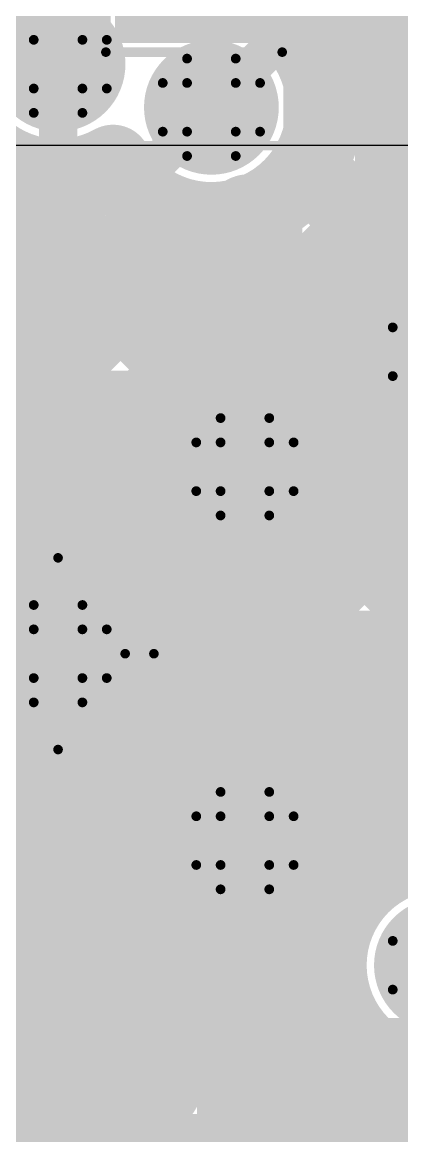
# Model space of a CAD drawing. Header units: millimetres. Extents: x 13 to 259, y -2 to 326.
# Drawn here: x 142.89 to 144.87, y 76.29 to 82.09 of the extents above; entities that cross this region are included whole.
import ezdxf

# ---------------------------------------------------------------- set-up
doc = ezdxf.new("R2010")
doc.units = ezdxf.units.MM
for name, color, linetype in [('BottomLayer', 5, 'Continuous'), ('BottomOverlay', 54, 'Continuous'), ('BottomPaste', 16, 'Continuous'), ('BottomSolder', 6, 'Continuous'), ('ConnectLayer', 7, 'Continuous'), ('DrillDrawing', 1, 'Continuous'), ('Mechanical14', 56, 'Continuous'), ('Mechanical15', 56, 'Continuous'), ('Mechanical16', 56, 'Continuous'), ('Mechanical9', 56, 'Continuous'), ('MidLayer1', 16, 'Continuous'), ('MidLayer2', 76, 'Continuous'), ('MidLayer3', 90, 'Continuous'), ('MidLayer4', 156, 'Continuous'), ('MidLayer5', 130, 'Continuous'), ('MidLayer6', 216, 'Continuous'), ('MultiLayer', 9, 'Continuous'), ('TopLayer', 1, 'Continuous'), ('TopPaste', 8, 'Continuous'), ('TopSolder', 216, 'Continuous')]:
    doc.layers.add(name, color=color, linetype=linetype)

# ---------------------------------------------------------------- blocks, each defined once
blk = doc.blocks.new('QFN50P400X400X80_21N_S275_B_89')
at = {"layer": 'BottomLayer', "const_width": 0.3}
for points in [[(-1, 1.75), (-1, 2.25)], [(-0.5, 1.75), (-0.5, 2.25)], [(0, 1.75), (0, 2.25)], [(-1.75, 1), (-2.25, 1)], [(-1.75, 0.5), (-2.25, 0.5)], [(-1.75, 0), (-2.25, 0)], [(-1.75, -0.5), (-2.25, -0.5)], [(-1.75, -1), (-2.25, -1)], [(-1, -2.25), (-1, -1.75)], [(-0.5, -2.25), (-0.5, -1.75)], [(0, -2.25), (0, -1.75)]]:
    blk.add_lwpolyline(points, dxfattribs=at)
at = {"layer": 'BottomLayer', "const_width": 0.15}
for points in [[(-1.075, 2.25, 1), (-0.925, 2.25, 1)], [(-0.575, 2.25, 1), (-0.425, 2.25, 1)], [(-0.075, 2.25, 1), (0.075, 2.25, 1)], [(-1.075, 1.75, 1), (-0.925, 1.75, 1)], [(-0.575, 1.75, 1), (-0.425, 1.75, 1)], [(-0.075, 1.75, 1), (0.075, 1.75, 1)], [(-1.825, 1, 1), (-1.675, 1, 1)], [(-1.825, 0.5, 1), (-1.675, 0.5, 1)], [(-1.825, 0, 1), (-1.675, 0, 1)], [(-1.825, -0.5, 1), (-1.675, -0.5, 1)], [(-1.825, -1, 1), (-1.675, -1, 1)], [(-1.075, -1.75, 1), (-0.925, -1.75, 1)], [(-0.575, -1.75, 1), (-0.425, -1.75, 1)], [(-0.075, -1.75, 1), (0.075, -1.75, 1)], [(-1.075, -2.25, 1), (-0.925, -2.25, 1)], [(-0.575, -2.25, 1), (-0.425, -2.25, 1)], [(-0.075, -2.25, 1), (0.075, -2.25, 1)]]:
    blk.add_lwpolyline(points, format="xyb", close=True, dxfattribs=at)
at = {"layer": 'BottomLayer'}
blk.add_solid([(-1.375, -1.375), (1.375, -1.375), (-1.375, 1.375), (1.375, 1.375)], dxfattribs=at)
at = {"layer": 'BottomOverlay', "const_width": 0.2}
for points in [[(-1.5, 2), (-2, 2)], [(-1.6, -2), (-2, -1.6)], [(-1.5, -2), (-1.6, -2)]]:
    blk.add_lwpolyline(points, dxfattribs=at)
at = {"layer": 'BottomOverlay', "const_width": 0.1}
for points in [[(-1.55, 2, 1), (-1.45, 2, 1)], [(-1.65, -2, 1), (-1.55, -2, 1)], [(-1.65, -2, 1), (-1.55, -2, 1)], [(-1.55, -2, 1), (-1.45, -2, 1)]]:
    blk.add_lwpolyline(points, format="xyb", close=True, dxfattribs=at)
at = {"layer": 'BottomPaste', "const_width": 0.3}
for points in [[(-1, 1.75), (-1, 2.25)], [(-0.5, 1.75), (-0.5, 2.25)], [(0, 1.75), (0, 2.25)], [(-1.75, 1), (-2.25, 1)], [(-1.75, 0.5), (-2.25, 0.5)], [(-1.75, 0), (-2.25, 0)], [(-1.75, -0.5), (-2.25, -0.5)], [(-1.75, -1), (-2.25, -1)], [(-1, -2.25), (-1, -1.75)], [(-0.5, -2.25), (-0.5, -1.75)], [(0, -2.25), (0, -1.75)]]:
    blk.add_lwpolyline(points, dxfattribs=at)
at = {"layer": 'BottomPaste', "const_width": 0.15}
for points in [[(-1.075, 2.25, 1), (-0.925, 2.25, 1)], [(-0.575, 2.25, 1), (-0.425, 2.25, 1)], [(-0.075, 2.25, 1), (0.075, 2.25, 1)], [(-1.075, 1.75, 1), (-0.925, 1.75, 1)], [(-0.575, 1.75, 1), (-0.425, 1.75, 1)], [(-0.075, 1.75, 1), (0.075, 1.75, 1)], [(-1.825, 1, 1), (-1.675, 1, 1)], [(-1.825, 0.5, 1), (-1.675, 0.5, 1)], [(-1.825, 0, 1), (-1.675, 0, 1)], [(-1.825, -0.5, 1), (-1.675, -0.5, 1)], [(-1.825, -1, 1), (-1.675, -1, 1)], [(-1.075, -1.75, 1), (-0.925, -1.75, 1)], [(-0.575, -1.75, 1), (-0.425, -1.75, 1)], [(-0.075, -1.75, 1), (0.075, -1.75, 1)], [(-1.075, -2.25, 1), (-0.925, -2.25, 1)], [(-0.575, -2.25, 1), (-0.425, -2.25, 1)], [(-0.075, -2.25, 1), (0.075, -2.25, 1)]]:
    blk.add_lwpolyline(points, format="xyb", close=True, dxfattribs=at)
at = {"layer": 'BottomPaste'}
blk.add_solid([(-1.375, -1.375), (1.375, -1.375), (-1.375, 1.375), (1.375, 1.375)], dxfattribs=at)
at = {"layer": 'BottomSolder', "const_width": 0.5032}
for points in [[(-1, 1.75), (-1, 2.25)], [(-0.5, 1.75), (-0.5, 2.25)], [(0, 1.75), (0, 2.25)], [(-1.75, 1), (-2.25, 1)], [(-1.75, 0.5), (-2.25, 0.5)], [(-1.75, 0), (-2.25, 0)], [(-1.75, -0.5), (-2.25, -0.5)], [(-1.75, -1), (-2.25, -1)], [(-1, -2.25), (-1, -1.75)], [(-0.5, -2.25), (-0.5, -1.75)], [(0, -2.25), (0, -1.75)]]:
    blk.add_lwpolyline(points, dxfattribs=at)
at = {"layer": 'BottomSolder', "const_width": 0.2516}
for points in [[(-1.1258, 2.25, 1), (-0.8742, 2.25, 1)], [(-0.6258, 2.25, 1), (-0.3742, 2.25, 1)], [(-0.1258, 2.25, 1), (0.1258, 2.25, 1)], [(-1.1258, 1.75, 1), (-0.8742, 1.75, 1)], [(-0.6258, 1.75, 1), (-0.3742, 1.75, 1)], [(-0.1258, 1.75, 1), (0.1258, 1.75, 1)], [(-1.8758, 1, 1), (-1.6242, 1, 1)], [(-1.8758, 0.5, 1), (-1.6242, 0.5, 1)], [(-1.8758, 0, 1), (-1.6242, 0, 1)], [(-1.8758, -0.5, 1), (-1.6242, -0.5, 1)], [(-1.8758, -1, 1), (-1.6242, -1, 1)], [(-1.1258, -1.75, 1), (-0.8742, -1.75, 1)], [(-0.6258, -1.75, 1), (-0.3742, -1.75, 1)], [(-0.1258, -1.75, 1), (0.1258, -1.75, 1)], [(-1.1258, -2.25, 1), (-0.8742, -2.25, 1)], [(-0.6258, -2.25, 1), (-0.3742, -2.25, 1)], [(-0.1258, -2.25, 1), (0.1258, -2.25, 1)]]:
    blk.add_lwpolyline(points, format="xyb", close=True, dxfattribs=at)
at = {"layer": 'BottomSolder'}
blk.add_solid([(-1.4766, -1.4766), (1.4766, -1.4766), (-1.4766, 1.4766), (1.4766, 1.4766)], dxfattribs=at)
at = {"layer": 'Mechanical14', "const_width": 0.1}
for points in [[(2, 2), (-2, 2)], [(-1, -2), (-2, -1)], [(-1.1, -2), (-2, -1.1)], [(-1.2, -2), (-2, -1.2)], [(-1.3, -2), (-2, -1.3)], [(-1.4, -2), (-2, -1.4)], [(-1.5, -2), (-2, -1.5)], [(-1.6, -2), (-2, -1.6)], [(-1.7, -2), (-2, -1.7)], [(-1.8, -2), (-2, -1.8)], [(2, -2), (-2, -2)]]:
    blk.add_lwpolyline(points, dxfattribs=at)
at = {"layer": 'Mechanical14', "const_width": 0.05}
for points in [[(-1.825, -2, 1), (-1.775, -2, 1)], [(-1.725, -2, 1), (-1.675, -2, 1)], [(-1.625, -2, 1), (-1.575, -2, 1)], [(-1.525, -2, 1), (-1.475, -2, 1)], [(-1.425, -2, 1), (-1.375, -2, 1)], [(-1.325, -2, 1), (-1.275, -2, 1)], [(-1.225, -2, 1), (-1.175, -2, 1)], [(-1.125, -2, 1), (-1.075, -2, 1)], [(-1.025, -2, 1), (-0.975, -2, 1)]]:
    blk.add_lwpolyline(points, format="xyb", close=True, dxfattribs=at)
at = {"layer": 'Mechanical16', "const_width": 0.05}
for points in [[(0, 0.5), (0, -0.5)], [(0.5, 0), (-0.5, 0)], [(2.65, -2.65), (-2.65, -2.65)]]:
    blk.add_lwpolyline(points, dxfattribs=at)
at = {"layer": 'Mechanical16'}
for points, const_width in [([(-0.0125, 0.5, 1), (0.0125, 0.5, 1)], 0.025), ([(0.35, 0, 1), (-0.35, 0, 1)], 0.05), ([(-0.5125, 0, 1), (-0.4875, 0, 1)], 0.025), ([(-0.3625, 0, 1), (-0.3375, 0, 1)], 0.025), ([(-0.0125, -0.5, 1), (0.0125, -0.5, 1)], 0.025)]:
    blk.add_lwpolyline(points, format="xyb", close=True, dxfattribs=dict(at, const_width=const_width))
blk = doc.blocks.new('CAPC1005X55N_138')
at = {"layer": 'Mechanical14', "const_width": 0.1}
for points in [[(-0.5249, -0.2749), (-0.5249, 0.2751)], [(0.5251, 0.2751), (-0.5249, 0.2751)], [(0.5251, -0.2749), (0.5251, 0.2751)], [(0.5251, -0.2749), (-0.5249, -0.2749)]]:
    blk.add_lwpolyline(points, dxfattribs=at)
at = {"layer": 'Mechanical14', "const_width": 0.05}
for points in [[(-0.5499, 0.2751, 1), (-0.5, 0.2751, 1)], [(-0.5499, 0.2751, 1), (-0.5, 0.2751, 1)], [(0.5001, 0.2751, 1), (0.55, 0.2751, 1)], [(0.5001, 0.2751, 1), (0.55, 0.2751, 1)], [(-0.5499, -0.2749, 1), (-0.5, -0.2749, 1)], [(-0.5499, -0.2749, 1), (-0.5, -0.2749, 1)], [(0.5001, -0.2749, 1), (0.55, -0.2749, 1)], [(0.5001, -0.2749, 1), (0.55, -0.2749, 1)]]:
    blk.add_lwpolyline(points, format="xyb", close=True, dxfattribs=at)
at = {"layer": 'Mechanical15', "const_width": 0.05}
for points in [[(0, -0.5), (0, 0.5)], [(-0.91, -0.46), (-0.91, 0.46)], [(0.91, 0.46), (-0.91, 0.46)], [(0.91, -0.46), (0.91, 0.46)], [(0.5, 0), (-0.5, 0)], [(0.91, -0.46), (-0.91, -0.46)]]:
    blk.add_lwpolyline(points, dxfattribs=at)
at = {"layer": 'Mechanical15', "const_width": 0.025}
for points in [[(-0.0125, 0.5, 1), (0.0125, 0.5, 1)], [(-0.9225, 0.46, 1), (-0.8975, 0.46, 1)], [(-0.9225, 0.46, 1), (-0.8975, 0.46, 1)], [(0.8975, 0.46, 1), (0.9225, 0.46, 1)], [(0.8975, 0.46, 1), (0.9225, 0.46, 1)], [(-0.5125, 0, 1), (-0.4875, 0, 1)], [(0.4875, 0, 1), (0.5125, 0, 1)], [(-0.9225, -0.46, 1), (-0.8975, -0.46, 1)], [(-0.9225, -0.46, 1), (-0.8975, -0.46, 1)], [(0.8975, -0.46, 1), (0.9225, -0.46, 1)], [(0.8975, -0.46, 1), (0.9225, -0.46, 1)], [(-0.0125, -0.5, 1), (0.0125, -0.5, 1)]]:
    blk.add_lwpolyline(points, format="xyb", close=True, dxfattribs=at)
at = {"layer": 'TopLayer'}
for points in [[(-0.76, -0.31), (-0.14, -0.31), (-0.76, 0.31), (-0.14, 0.31)], [(0.14, -0.31), (0.76, -0.31), (0.14, 0.31), (0.76, 0.31)]]:
    blk.add_solid(points, dxfattribs=at)
at = {"layer": 'TopPaste'}
for points in [[(-0.76, -0.31), (-0.14, -0.31), (-0.76, 0.31), (-0.14, 0.31)], [(0.14, -0.31), (0.76, -0.31), (0.14, 0.31), (0.76, 0.31)]]:
    blk.add_solid(points, dxfattribs=at)
at = {"layer": 'TopSolder'}
for points in [[(-0.8616, -0.4116), (-0.0384, -0.4116), (-0.8616, 0.4116), (-0.0384, 0.4116)], [(0.0384, -0.4116), (0.8616, -0.4116), (0.0384, 0.4116), (0.8616, 0.4116)]]:
    blk.add_solid(points, dxfattribs=at)

msp = doc.modelspace()

# ---------------------------------------------------------------- linework, layer by layer
at = {"layer": 'BottomLayer', "const_width": 0.2}
for points in [[(143.8202, 82.3978), (144.725, 81.493)], [(143.075, 80.8), (143.075, 81.875)], [(143.5782, 81.3474), (143.875, 81.6443)], [(143.875, 81.6443), (143.875, 81.65)], [(144.725, 81), (144.725, 81.493)], [(143.5782, 80.8032), (143.5782, 81.3474)], [(144.525, 80.8), (144.725, 81)], [(143.575, 80.8), (143.5782, 80.8032)], [(144.075, 80.8), (144.525, 80.8)], [(142.575, 78.3), (143.075, 78.8)], [(144.05, 77.825), (144.075, 77.8)], [(144.075, 76.8), (144.075, 77.8)], [(143.075, 75.7), (143.075, 76.8)], [(143.575, 76.8), (143.5775, 76.7975)], [(143.5775, 76.3069), (143.5775, 76.7975)], [(143.5775, 76.3069), (143.8344, 76.05)]]:
    msp.add_lwpolyline(points, dxfattribs=at)
at = {"layer": 'BottomLayer'}
for points, const_width in [([(142.95, 81.875, 1), (143.2, 81.875, 1)], 0.25), ([(143.025, 81.875, 1), (143.125, 81.875, 1)], 0.1), ([(143.75, 81.65, 1), (144, 81.65, 1)], 0.25), ([(143.825, 81.65, 1), (143.925, 81.65, 1)], 0.1), ([(143.825, 81.6443, 1), (143.925, 81.6443, 1)], 0.1), ([(143.825, 81.6443, 1), (143.925, 81.6443, 1)], 0.1), ([(144.675, 81.493, 1), (144.775, 81.493, 1)], 0.1), ([(144.675, 81.493, 1), (144.775, 81.493, 1)], 0.1), ([(143.5282, 81.3474, 1), (143.6282, 81.3474, 1)], 0.1), ([(143.5282, 81.3474, 1), (143.6282, 81.3474, 1)], 0.1), ([(144.675, 81, 1), (144.775, 81, 1)], 0.1), ([(144.675, 81, 1), (144.775, 81, 1)], 0.1), ([(143.025, 80.8, 1), (143.125, 80.8, 1)], 0.1), ([(143.525, 80.8, 1), (143.625, 80.8, 1)], 0.1), ([(143.5282, 80.8032, 1), (143.6282, 80.8032, 1)], 0.1), ([(143.5282, 80.8032, 1), (143.6282, 80.8032, 1)], 0.1), ([(144.025, 80.8, 1), (144.125, 80.8, 1)], 0.1), ([(144.475, 80.8, 1), (144.575, 80.8, 1)], 0.1), ([(144.475, 80.8, 1), (144.575, 80.8, 1)], 0.1), ([(144.95, 80.375, 1), (145.2, 80.375, 1)], 0.25), ([(143.925, 79.775, 1), (144.175, 79.775, 1)], 0.25), ([(142.95, 78.8, 1), (143.2, 78.8, 1)], 0.25), ([(143.025, 78.8, 1), (143.125, 78.8, 1)], 0.1), ([(143.925, 77.825, 1), (144.175, 77.825, 1)], 0.25), ([(144, 77.825, 1), (144.1, 77.825, 1)], 0.1), ([(144.025, 77.8, 1), (144.125, 77.8, 1)], 0.1), ([(144.025, 77.8, 1), (144.125, 77.8, 1)], 0.1), ([(144.95, 77.175, 1), (145.2, 77.175, 1)], 0.25), ([(143.025, 76.8, 1), (143.125, 76.8, 1)], 0.1), ([(143.525, 76.8, 1), (143.625, 76.8, 1)], 0.1), ([(143.5275, 76.7975, 1), (143.6275, 76.7975, 1)], 0.1), ([(143.5275, 76.7975, 1), (143.6275, 76.7975, 1)], 0.1), ([(144.025, 76.8, 1), (144.125, 76.8, 1)], 0.1), ([(143.5275, 76.3069, 1), (143.6275, 76.3069, 1)], 0.1), ([(143.5275, 76.3069, 1), (143.6275, 76.3069, 1)], 0.1)]:
    msp.add_lwpolyline(points, format="xyb", close=True, dxfattribs=dict(at, const_width=const_width))
at = {"layer": 'BottomSolder'}
msp.add_line((146.55, 81.45), (140.3, 81.45), dxfattribs=at)
at = {"layer": 'BottomSolder', "const_width": 0.3516}
for points in [[(142.8992, 81.875, 1), (143.2508, 81.875, 1)], [(143.6992, 81.65, 1), (144.0508, 81.65, 1)], [(143.8742, 79.775, 1), (144.2258, 79.775, 1)], [(142.8992, 78.8, 1), (143.2508, 78.8, 1)], [(143.8742, 77.825, 1), (144.2258, 77.825, 1)], [(144.8992, 77.175, 1), (145.2508, 77.175, 1)]]:
    msp.add_lwpolyline(points, format="xyb", close=True, dxfattribs=at)
at = {"layer": 'ConnectLayer'}
msp.add_line((146.55, 81.45), (140.3, 81.45), dxfattribs=at)
at = {"layer": 'ConnectLayer', "const_width": 0.4}
for points in [[(133.5206, 87.0963), (144.7916, 75.8253)], [(133.5206, 87.0963), (144.7916, 75.8253)], [(137.3359, 85.8265), (145.499, 77.6634)], [(137.3359, 85.8265), (145.499, 77.6634)], [(139.6968, 83.4657), (143.7975, 79.365)], [(141.525, 82.4859), (143.7363, 80.2747)], [(144.4646, 81.6736), (145.2277, 82.4368)], [(144.4646, 81.6735), (145.2277, 82.4367)], [(144.4646, 81.6735), (145.2277, 82.4367)], [(144.4646, 81.6735), (145.2277, 82.4367)], [(144.3445, 82.2121), (147.6002, 78.9564)], [(144.3445, 82.2121), (147.6002, 78.9564)], [(144.3445, 82.2121), (146.51, 80.0465)], [(144.3445, 82.2121), (146.05, 80.5065)], [(141.3412, 77.7016), (145.5246, 81.885)], [(141.3412, 77.7016), (145.5246, 81.885)], [(142.8568, 79.2172), (145.5246, 81.885)], [(144.0026, 80.3631), (145.5246, 81.8851)], [(141.525, 81.6374), (143.4652, 79.6973)], [(142.5184, 81.4926), (145.5265, 78.4845)], [(142.5184, 81.4926), (145.5265, 78.4845)], [(142.5184, 81.4926), (144.646, 79.365)], [(135.0975, 73.155), (143.2559, 81.3134)], [(135.0975, 73.155), (143.2559, 81.3134)], [(141.3075, 79.365), (143.2559, 81.3134)], [(142.2732, 80.3307), (143.2558, 81.3134)], [(144.3736, 81.3345), (144.8073, 80.9008)], [(144.3736, 81.3345), (144.8073, 80.9008)], [(144.3736, 81.3345), (144.8073, 80.9008)], [(144.3736, 81.3345), (144.8073, 80.9008)], [(135.5461, 72.755), (143.8515, 81.0605)], [(135.5461, 72.755), (143.8515, 81.0605)], [(142.1561, 79.365), (143.8515, 81.0605)], [(142.6578, 79.8669), (143.8514, 81.0605)], [(143.7939, 81.0656), (144.485, 80.3745)], [(143.7939, 81.0656), (144.485, 80.3745)], [(143.7939, 81.0656), (144.485, 80.3745)], [(143.7939, 81.0656), (144.485, 80.3745)], [(141.6054, 80.7086), (144.691, 77.6229)], [(141.6054, 80.7086), (144.691, 77.6229)], [(141.6054, 80.7086), (143.2051, 79.1088)], [(141.665, 77.1769), (144.5656, 80.0775)], [(141.665, 77.1769), (144.5656, 80.0775)], [(143.8531, 79.365), (144.5656, 80.0775)], [(141.4613, 80.0041), (144.5408, 76.9246)], [(141.4613, 80.0041), (144.5408, 76.9246)], [(136.2985, 70.9619), (145.1236, 79.787)], [(136.2985, 70.9619), (145.1236, 79.787)], [(141.525, 76.1885), (145.1235, 79.787)], [(143.0276, 79.3881), (143.462, 79.8225)], [(144.7016, 79.365), (145.1236, 79.787)], [(142.6538, 79.6602), (142.9397, 79.3743)], [(144.5497, 79.4613), (145.5265, 78.4845)], [(142.4016, 76.2164), (145.5239, 79.3387)], [(142.4016, 76.2164), (145.5239, 79.3387)], [(143.6645, 79.365), (145.4356, 79.365)], [(144.4468, 78.2617), (145.5238, 79.3388)], [(144.4468, 78.2617), (145.5238, 79.3388)], [(143.5849, 79.0969), (143.7532, 79.2652)], [(143.9723, 79.1902), (145.499, 77.6634)], [(140.8077, 78.9607), (143.7639, 76.0044)], [(140.8077, 78.9607), (143.7639, 76.0044)], [(143.6645, 78.825), (145.4356, 78.825)], [(143.9997, 78.4129), (143.9997, 78.825)], [(144.5997, 78.0394), (144.5997, 78.825)], [(143.6493, 78.6646), (143.9147, 78.3993)], [(143.6301, 78.5998), (145.47, 78.5998)], [(142.656, 75.6224), (145.5233, 78.4896)], [(142.656, 75.6224), (145.5233, 78.4896)], [(144.5573, 77.5237), (145.5233, 78.4897)], [(142.5939, 78.1059), (142.7782, 78.2902)], [(142.7997, 68.24), (142.7997, 78.2782)], [(143.3997, 75.7745), (143.3997, 78.3074)], [(143.2337, 78.2317), (143.4818, 77.9836)], [(142.6385, 77.9998), (143.4865, 77.9998)], [(144.6135, 77.9998), (145.4106, 77.9998)], [(142.647, 77.9699), (144.7916, 75.8253)], [(144.0009, 77.8158), (144.0593, 77.8741)], [(144.0009, 77.8158), (144.0593, 77.8741)], [(144.6243, 77.6896), (144.691, 77.6229)], [(144.5997, 77.5245), (144.5997, 77.6106)], [(141.7375, 75.5525), (143.6133, 77.4283)], [(141.7375, 75.5525), (143.6133, 77.4283)], [(142.4841, 77.3998), (143.641, 77.3998)], [(142.4212, 77.3472), (143.7639, 76.0044)], [(142.6194, 75.5858), (144.3513, 77.3177)], [(141.6587, 77.2611), (143.3136, 75.6062)], [(141.6587, 77.2611), (143.3136, 75.6062)], [(141.6587, 77.2611), (143.3136, 75.6063)], [(143.9997, 76.0017), (143.9997, 77.2372)], [(144.2087, 77.2567), (144.5408, 76.9246)], [(144.5997, 68.24), (144.5997, 76.8255)], [(141.5304, 76.7998), (144.6197, 76.7998)], [(143.8967, 76.0146), (144.649, 76.7669)], [(143.8968, 76.0146), (144.649, 76.7668)], [(143.8968, 76.0146), (144.649, 76.7668)], [(144.4082, 75.6776), (145.4507, 76.7201)], [(144.4083, 75.6775), (145.4512, 76.7205)], [(144.4083, 75.6775), (145.4512, 76.7205)], [(144.8246, 76.6408), (145.5441, 75.9213)], [(144.8246, 76.6408), (145.5441, 75.9213)], [(144.8246, 76.6408), (145.3817, 76.0837)], [(142.4252, 76.1998), (151.36, 76.1998)]]:
    msp.add_lwpolyline(points, dxfattribs=at)
for points in [[(142.5985, 81.5272, -2.181322), (142.8016, 82.3978)], [(142.5985, 81.5272, -2.181322), (142.8016, 82.3978)], [(142.5985, 81.5272, -2.181322), (142.8016, 82.3978)], [(143.3616, 81.3593, -1.441325), (143.197, 82.4523)], [(144.3744, 82.3978, -0.143933), (144.2806, 82.0785)], [(144.3744, 82.3978, -0.143933), (144.2806, 82.0785)], [(144.3744, 82.3978, -0.143933), (144.2806, 82.0785)], [(144.3744, 82.3978, -0.143933), (144.2806, 82.0785)], [(144.2806, 82.0785, -0.206079), (144.465, 81.65)], [(144.2806, 82.0785, -0.206079), (144.465, 81.65)], [(144.2806, 82.0785, -0.206079), (144.465, 81.65)], [(144.2806, 82.0785, -0.206079), (144.465, 81.65)], [(144.465, 81.65, -0.770654), (143.3616, 81.3593)], [(144.465, 81.65, -0.770654), (143.3616, 81.3593)], [(144.465, 81.65, -0.770654), (143.3616, 81.3593)], [(144.465, 81.65, -0.770654), (143.3616, 81.3593)], [(143.3616, 81.3593, -0.378561), (142.5985, 81.5272)], [(143.3616, 81.3593, -0.378561), (142.5985, 81.5272)], [(143.3616, 81.3593, -0.378561), (142.5985, 81.5272)], [(142.4856, 79.365, -0.414214), (143.0256, 78.825)], [(142.4856, 79.365, -0.414214), (143.0256, 78.825)], [(143.125, 78.8011, -0.427275), (143.6645, 79.365)], [(143.665, 78.8, -1.021422), (142.4856, 78.825)], [(143.125, 78.8, -1.016508), (143.0251, 78.8016)]]:
    msp.add_lwpolyline(points, format="xyb", dxfattribs=at)
at = {"layer": 'ConnectLayer'}
for points, const_width in [([(144.2445, 82.2121, 1), (144.4445, 82.2121, 1)], 0.2), ([(144.2445, 82.2121, 1), (144.4445, 82.2121, 1)], 0.2), ([(144.2445, 82.2121, 1), (144.4445, 82.2121, 1)], 0.2), ([(144.2445, 82.2121, 1), (144.4445, 82.2121, 1)], 0.2), ([(144.1806, 82.0785, 1), (144.3806, 82.0785, 1)], 0.2), ([(144.1806, 82.0785, 1), (144.3806, 82.0785, 1)], 0.2), ([(144.1806, 82.0785, 1), (144.3806, 82.0785, 1)], 0.2), ([(144.1806, 82.0785, 1), (144.3806, 82.0785, 1)], 0.2), ([(144.1806, 82.0785, 1), (144.3806, 82.0785, 1)], 0.2), ([(144.1806, 82.0785, 1), (144.3806, 82.0785, 1)], 0.2), ([(144.1806, 82.0785, 1), (144.3806, 82.0785, 1)], 0.2), ([(144.1806, 82.0785, 1), (144.3806, 82.0785, 1)], 0.2), ([(144.3646, 81.6736, 1), (144.5646, 81.6736, 1)], 0.2), ([(144.3646, 81.6735, 1), (144.5646, 81.6735, 1)], 0.2), ([(144.3646, 81.6735, 1), (144.5646, 81.6735, 1)], 0.2), ([(144.3646, 81.6735, 1), (144.5646, 81.6735, 1)], 0.2), ([(144.365, 81.65, 1), (144.565, 81.65, 1)], 0.2), ([(144.365, 81.65, 1), (144.565, 81.65, 1)], 0.2), ([(144.365, 81.65, 1), (144.565, 81.65, 1)], 0.2), ([(144.365, 81.65, 1), (144.565, 81.65, 1)], 0.2), ([(144.365, 81.65, 1), (144.565, 81.65, 1)], 0.2), ([(144.365, 81.65, 1), (144.565, 81.65, 1)], 0.2), ([(144.365, 81.65, 1), (144.565, 81.65, 1)], 0.2), ([(144.365, 81.65, 1), (144.565, 81.65, 1)], 0.2), ([(143.2616, 81.3593, 1), (143.4616, 81.3593, 1)], 0.2), ([(143.2616, 81.3593, 1), (143.4616, 81.3593, 1)], 0.2), ([(143.2616, 81.3593, 1), (143.4616, 81.3593, 1)], 0.2), ([(143.2616, 81.3593, 1), (143.4616, 81.3593, 1)], 0.2), ([(143.2616, 81.3593, 1), (143.4616, 81.3593, 1)], 0.2), ([(143.2616, 81.3593, 1), (143.4616, 81.3593, 1)], 0.2), ([(143.2616, 81.3593, 1), (143.4616, 81.3593, 1)], 0.2), ([(143.2616, 81.3593, 1), (143.4616, 81.3593, 1)], 0.2), ([(143.1558, 81.3134, 1), (143.3558, 81.3134, 1)], 0.2), ([(143.1559, 81.3134, 1), (143.3559, 81.3134, 1)], 0.2), ([(143.1559, 81.3134, 1), (143.3559, 81.3134, 1)], 0.2), ([(143.1559, 81.3134, 1), (143.3559, 81.3134, 1)], 0.2), ([(144.2736, 81.3345, 1), (144.4736, 81.3345, 1)], 0.2), ([(144.2736, 81.3345, 1), (144.4736, 81.3345, 1)], 0.2), ([(144.2736, 81.3345, 1), (144.4736, 81.3345, 1)], 0.2), ([(144.2736, 81.3345, 1), (144.4736, 81.3345, 1)], 0.2), ([(143.6939, 81.0656, 1), (143.8939, 81.0656, 1)], 0.2), ([(143.6939, 81.0656, 1), (143.8939, 81.0656, 1)], 0.2), ([(143.6939, 81.0656, 1), (143.8939, 81.0656, 1)], 0.2), ([(143.6939, 81.0656, 1), (143.8939, 81.0656, 1)], 0.2), ([(143.7514, 81.0605, 1), (143.9514, 81.0605, 1)], 0.2), ([(143.7515, 81.0605, 1), (143.9515, 81.0605, 1)], 0.2), ([(143.7515, 81.0605, 1), (143.9515, 81.0605, 1)], 0.2), ([(143.7515, 81.0605, 1), (143.9515, 81.0605, 1)], 0.2), ([(145.665, 80.375, 1), (144.485, 80.375, 1)], 0.4), ([(145.665, 80.375, 1), (144.485, 80.375, 1)], 0.4), ([(145.665, 80.375, 1), (144.485, 80.375, 1)], 0.4), ([(145.665, 80.375, 1), (144.485, 80.375, 1)], 0.4), ([(144.7073, 80.9008, 1), (144.9073, 80.9008, 1)], 0.2), ([(144.7073, 80.9008, 1), (144.9073, 80.9008, 1)], 0.2), ([(144.7073, 80.9008, 1), (144.9073, 80.9008, 1)], 0.2), ([(144.7073, 80.9008, 1), (144.9073, 80.9008, 1)], 0.2), ([(144.64, 79.775, 1), (143.46, 79.775, 1)], 0.4), ([(143.9026, 80.3631, 1), (144.1026, 80.3631, 1)], 0.2), ([(144.385, 80.375, 1), (144.585, 80.375, 1)], 0.2), ([(144.385, 80.375, 1), (144.585, 80.375, 1)], 0.2), ([(144.385, 80.375, 1), (144.585, 80.375, 1)], 0.2), ([(144.385, 80.375, 1), (144.585, 80.375, 1)], 0.2), ([(144.385, 80.3745, 1), (144.585, 80.3745, 1)], 0.2), ([(144.385, 80.3745, 1), (144.585, 80.3745, 1)], 0.2), ([(144.385, 80.3745, 1), (144.585, 80.3745, 1)], 0.2), ([(144.385, 80.3745, 1), (144.585, 80.3745, 1)], 0.2), ([(143.6363, 80.2747, 1), (143.8363, 80.2747, 1)], 0.2), ([(144.4656, 80.0775, 1), (144.6656, 80.0775, 1)], 0.2), ([(144.4656, 80.0775, 1), (144.6656, 80.0775, 1)], 0.2), ([(144.4656, 80.0775, 1), (144.6656, 80.0775, 1)], 0.2), ([(143.36, 79.775, 1), (143.56, 79.775, 1)], 0.2), ([(143.362, 79.8225, 1), (143.562, 79.8225, 1)], 0.2), ([(144.1, 79.775, 1), (144, 79.775, 1)], 0.4), ([(143.9, 79.775, 1), (144.1, 79.775, 1)], 0.2), ([(144, 79.775, 1), (144.2, 79.775, 1)], 0.2), ([(144.54, 79.775, 1), (144.74, 79.775, 1)], 0.2), ([(143.3652, 79.6973, 1), (143.5652, 79.6973, 1)], 0.2), ([(144.4497, 79.4613, 1), (144.6497, 79.4613, 1)], 0.2), ([(143.665, 78.8, 1), (142.485, 78.8, 1)], 0.4), ([(142.8397, 79.3743, 1), (143.0397, 79.3743, 1)], 0.2), ([(142.9276, 79.3881, 1), (143.1276, 79.3881, 1)], 0.2), ([(143.5645, 79.365, 1), (143.7645, 79.365, 1)], 0.2), ([(143.5645, 79.365, 1), (143.7645, 79.365, 1)], 0.2), ([(143.6975, 79.365, 1), (143.8975, 79.365, 1)], 0.2), ([(143.7531, 79.365, 1), (143.9531, 79.365, 1)], 0.2), ([(144.546, 79.365, 1), (144.746, 79.365, 1)], 0.2), ([(144.6016, 79.365, 1), (144.8016, 79.365, 1)], 0.2), ([(143.6532, 79.2652, 1), (143.8532, 79.2652, 1)], 0.2), ([(142.7568, 79.2172, 1), (142.9568, 79.2172, 1)], 0.2), ([(143.8723, 79.1902, 1), (144.0723, 79.1902, 1)], 0.2), ([(143.1051, 79.1088, 1), (143.3051, 79.1088, 1)], 0.2), ([(143.4849, 79.0969, 1), (143.6849, 79.0969, 1)], 0.2), ([(143.125, 78.8, 1), (143.025, 78.8, 1)], 0.4), ([(142.925, 78.8, 1), (143.125, 78.8, 1)], 0.2), ([(142.9251, 78.8016, 1), (143.1251, 78.8016, 1)], 0.2), ([(142.9256, 78.825, 1), (143.1256, 78.825, 1)], 0.2), ([(142.9256, 78.825, 1), (143.1256, 78.825, 1)], 0.2), ([(143.025, 78.8011, 1), (143.225, 78.8011, 1)], 0.2), ([(143.025, 78.8, 1), (143.225, 78.8, 1)], 0.2), ([(143.025, 78.8, 1), (143.225, 78.8, 1)], 0.2), ([(143.5645, 78.825, 1), (143.7645, 78.825, 1)], 0.2), ([(143.565, 78.8, 1), (143.765, 78.8, 1)], 0.2), ([(143.565, 78.8, 1), (143.765, 78.8, 1)], 0.2), ([(143.8997, 78.825, 1), (144.0997, 78.825, 1)], 0.2), ([(144.4997, 78.825, 1), (144.6997, 78.825, 1)], 0.2), ([(143.5493, 78.6646, 1), (143.7493, 78.6646, 1)], 0.2), ([(143.5301, 78.5998, 1), (143.7301, 78.5998, 1)], 0.2), ([(144.64, 77.825, 1), (143.46, 77.825, 1)], 0.4), ([(144.64, 77.825, 1), (143.46, 77.825, 1)], 0.4), ([(143.8147, 78.3993, 1), (144.0147, 78.3993, 1)], 0.2), ([(143.8997, 78.4129, 1), (144.0997, 78.4129, 1)], 0.2), ([(142.6782, 78.2902, 1), (142.8782, 78.2902, 1)], 0.2), ([(142.6997, 78.2782, 1), (142.8997, 78.2782, 1)], 0.2), ([(143.2997, 78.3074, 1), (143.4997, 78.3074, 1)], 0.2), ([(143.1337, 78.2317, 1), (143.3337, 78.2317, 1)], 0.2), ([(144.3468, 78.2617, 1), (144.5468, 78.2617, 1)], 0.2), ([(144.3468, 78.2617, 1), (144.5468, 78.2617, 1)], 0.2), ([(144.4997, 78.0394, 1), (144.6997, 78.0394, 1)], 0.2), ([(143.3818, 77.9836, 1), (143.5818, 77.9836, 1)], 0.2), ([(143.3865, 77.9998, 1), (143.5865, 77.9998, 1)], 0.2), ([(144.5135, 77.9998, 1), (144.7135, 77.9998, 1)], 0.2), ([(144.1, 77.825, 1), (144, 77.825, 1)], 0.4), ([(144.1, 77.825, 1), (144, 77.825, 1)], 0.4), ([(143.9593, 77.8741, 1), (144.1593, 77.8741, 1)], 0.2), ([(143.9593, 77.8741, 1), (144.1593, 77.8741, 1)], 0.2), ([(143.36, 77.825, 1), (143.56, 77.825, 1)], 0.2), ([(143.36, 77.825, 1), (143.56, 77.825, 1)], 0.2), ([(143.9, 77.825, 1), (144.1, 77.825, 1)], 0.2), ([(143.9, 77.825, 1), (144.1, 77.825, 1)], 0.2), ([(143.9009, 77.8158, 1), (144.1009, 77.8158, 1)], 0.2), ([(143.9009, 77.8158, 1), (144.1009, 77.8158, 1)], 0.2), ([(144, 77.825, 1), (144.2, 77.825, 1)], 0.2), ([(144, 77.825, 1), (144.2, 77.825, 1)], 0.2), ([(144.54, 77.825, 1), (144.74, 77.825, 1)], 0.2), ([(144.54, 77.825, 1), (144.74, 77.825, 1)], 0.2), ([(145.665, 77.175, 1), (144.485, 77.175, 1)], 0.4), ([(145.665, 77.175, 1), (144.485, 77.175, 1)], 0.4), ([(145.665, 77.175, 1), (144.485, 77.175, 1)], 0.4), ([(145.665, 77.175, 1), (144.485, 77.175, 1)], 0.4), ([(144.5243, 77.6896, 1), (144.7243, 77.6896, 1)], 0.2), ([(144.4997, 77.6106, 1), (144.6997, 77.6106, 1)], 0.2), ([(144.591, 77.6229, 1), (144.791, 77.6229, 1)], 0.2), ([(144.591, 77.6229, 1), (144.791, 77.6229, 1)], 0.2), ([(144.591, 77.6229, 1), (144.791, 77.6229, 1)], 0.2), ([(144.4573, 77.5237, 1), (144.6573, 77.5237, 1)], 0.2), ([(144.4997, 77.5245, 1), (144.6997, 77.5245, 1)], 0.2), ([(143.5133, 77.4283, 1), (143.7133, 77.4283, 1)], 0.2), ([(143.5133, 77.4283, 1), (143.7133, 77.4283, 1)], 0.2), ([(143.541, 77.3998, 1), (143.741, 77.3998, 1)], 0.2), ([(144.2513, 77.3177, 1), (144.4513, 77.3177, 1)], 0.2), ([(143.8997, 77.2372, 1), (144.0997, 77.2372, 1)], 0.2), ([(144.1087, 77.2567, 1), (144.3087, 77.2567, 1)], 0.2), ([(144.385, 77.175, 1), (144.585, 77.175, 1)], 0.2), ([(144.385, 77.175, 1), (144.585, 77.175, 1)], 0.2), ([(144.385, 77.175, 1), (144.585, 77.175, 1)], 0.2), ([(144.385, 77.175, 1), (144.585, 77.175, 1)], 0.2), ([(144.4408, 76.9246, 1), (144.6408, 76.9246, 1)], 0.2), ([(144.4408, 76.9246, 1), (144.6408, 76.9246, 1)], 0.2), ([(144.4408, 76.9246, 1), (144.6408, 76.9246, 1)], 0.2), ([(144.4997, 76.8255, 1), (144.6997, 76.8255, 1)], 0.2), ([(144.5197, 76.7998, 1), (144.7197, 76.7998, 1)], 0.2), ([(144.549, 76.7669, 1), (144.749, 76.7669, 1)], 0.2), ([(144.549, 76.7668, 1), (144.749, 76.7668, 1)], 0.2), ([(144.549, 76.7668, 1), (144.749, 76.7668, 1)], 0.2), ([(144.7246, 76.6408, 1), (144.9246, 76.6408, 1)], 0.2), ([(144.7246, 76.6408, 1), (144.9246, 76.6408, 1)], 0.2), ([(144.7246, 76.6408, 1), (144.9246, 76.6408, 1)], 0.2)]:
    msp.add_lwpolyline(points, format="xyb", close=True, dxfattribs=dict(at, const_width=const_width))
at = {"layer": 'DrillDrawing', "const_width": 0.0508}
for points in [[(142.948, 82.002), (142.948, 82.129)], [(143.202, 82.002), (143.202, 82.129)], [(142.821, 82.002), (142.948, 82.002)], [(143.202, 82.002), (143.329, 82.002)], [(143.329, 81.748), (143.329, 82.002)], [(143.748, 81.777), (143.748, 81.904)], [(143.748, 81.904), (144.002, 81.904)], [(144.002, 81.777), (144.002, 81.904)], [(143.621, 81.523), (143.621, 81.777)], [(143.621, 81.777), (143.748, 81.777)], [(144.002, 81.777), (144.129, 81.777)], [(144.129, 81.523), (144.129, 81.777)], [(142.821, 81.748), (142.948, 81.748)], [(142.948, 81.621), (142.948, 81.748)], [(143.202, 81.748), (143.329, 81.748)], [(143.202, 81.621), (143.202, 81.748)], [(142.948, 81.621), (143.202, 81.621)], [(143.621, 81.523), (143.748, 81.523)], [(143.748, 81.396), (143.748, 81.523)], [(144.002, 81.523), (144.129, 81.523)], [(144.002, 81.396), (144.002, 81.523)], [(143.748, 81.396), (144.002, 81.396)], [(144.821, 80.248), (144.821, 80.502)], [(144.821, 80.502), (144.948, 80.502)], [(144.821, 80.248), (144.948, 80.248)], [(143.923, 79.902), (143.923, 80.029)], [(143.923, 80.029), (144.177, 80.029)], [(144.177, 79.902), (144.177, 80.029)], [(143.796, 79.648), (143.796, 79.902)], [(143.796, 79.902), (143.923, 79.902)], [(144.177, 79.902), (144.304, 79.902)], [(144.304, 79.648), (144.304, 79.902)], [(143.796, 79.648), (143.923, 79.648)], [(143.923, 79.521), (143.923, 79.648)], [(144.177, 79.648), (144.304, 79.648)], [(144.177, 79.521), (144.177, 79.648)], [(143.923, 79.521), (144.177, 79.521)], [(142.948, 78.927), (142.948, 79.054)], [(142.948, 79.054), (143.202, 79.054)], [(143.202, 78.927), (143.202, 79.054)], [(142.821, 78.927), (142.948, 78.927)], [(143.202, 78.927), (143.329, 78.927)], [(143.329, 78.673), (143.329, 78.927)], [(142.821, 78.673), (142.948, 78.673)], [(142.948, 78.546), (142.948, 78.673)], [(143.202, 78.673), (143.329, 78.673)], [(143.202, 78.546), (143.202, 78.673)], [(142.948, 78.546), (143.202, 78.546)], [(143.923, 77.952), (143.923, 78.079)], [(143.923, 78.079), (144.177, 78.079)], [(144.177, 77.952), (144.177, 78.079)], [(143.796, 77.698), (143.796, 77.952)], [(143.796, 77.952), (143.923, 77.952)], [(144.177, 77.952), (144.304, 77.952)], [(144.304, 77.698), (144.304, 77.952)], [(143.796, 77.698), (143.923, 77.698)], [(143.923, 77.571), (143.923, 77.698)], [(144.177, 77.698), (144.304, 77.698)], [(144.177, 77.571), (144.177, 77.698)], [(143.923, 77.571), (144.177, 77.571)], [(144.821, 77.048), (144.821, 77.302)], [(144.821, 77.302), (144.948, 77.302)], [(144.821, 77.048), (144.948, 77.048)]]:
    msp.add_lwpolyline(points, dxfattribs=at)
at = {"layer": 'DrillDrawing', "const_width": 0.0254}
for points in [[(142.9353, 82.002, 1), (142.9607, 82.002, 1)], [(142.9353, 82.002, 1), (142.9607, 82.002, 1)], [(143.1893, 82.002, 1), (143.2147, 82.002, 1)], [(143.1893, 82.002, 1), (143.2147, 82.002, 1)], [(143.3163, 82.002, 1), (143.3417, 82.002, 1)], [(143.3163, 82.002, 1), (143.3417, 82.002, 1)], [(143.7353, 81.904, 1), (143.7607, 81.904, 1)], [(143.7353, 81.904, 1), (143.7607, 81.904, 1)], [(143.9893, 81.904, 1), (144.0147, 81.904, 1)], [(143.9893, 81.904, 1), (144.0147, 81.904, 1)], [(143.6083, 81.777, 1), (143.6337, 81.777, 1)], [(143.6083, 81.777, 1), (143.6337, 81.777, 1)], [(143.7353, 81.777, 1), (143.7607, 81.777, 1)], [(143.7353, 81.777, 1), (143.7607, 81.777, 1)], [(143.9893, 81.777, 1), (144.0147, 81.777, 1)], [(143.9893, 81.777, 1), (144.0147, 81.777, 1)], [(144.1163, 81.777, 1), (144.1417, 81.777, 1)], [(144.1163, 81.777, 1), (144.1417, 81.777, 1)], [(142.9353, 81.748, 1), (142.9607, 81.748, 1)], [(142.9353, 81.748, 1), (142.9607, 81.748, 1)], [(143.1893, 81.748, 1), (143.2147, 81.748, 1)], [(143.1893, 81.748, 1), (143.2147, 81.748, 1)], [(143.3163, 81.748, 1), (143.3417, 81.748, 1)], [(143.3163, 81.748, 1), (143.3417, 81.748, 1)], [(142.9353, 81.621, 1), (142.9607, 81.621, 1)], [(142.9353, 81.621, 1), (142.9607, 81.621, 1)], [(143.1893, 81.621, 1), (143.2147, 81.621, 1)], [(143.1893, 81.621, 1), (143.2147, 81.621, 1)], [(143.6083, 81.523, 1), (143.6337, 81.523, 1)], [(143.6083, 81.523, 1), (143.6337, 81.523, 1)], [(143.7353, 81.523, 1), (143.7607, 81.523, 1)], [(143.7353, 81.523, 1), (143.7607, 81.523, 1)], [(143.9893, 81.523, 1), (144.0147, 81.523, 1)], [(143.9893, 81.523, 1), (144.0147, 81.523, 1)], [(144.1163, 81.523, 1), (144.1417, 81.523, 1)], [(144.1163, 81.523, 1), (144.1417, 81.523, 1)], [(143.7353, 81.396, 1), (143.7607, 81.396, 1)], [(143.7353, 81.396, 1), (143.7607, 81.396, 1)], [(143.9893, 81.396, 1), (144.0147, 81.396, 1)], [(143.9893, 81.396, 1), (144.0147, 81.396, 1)], [(144.8083, 80.502, 1), (144.8337, 80.502, 1)], [(144.8083, 80.502, 1), (144.8337, 80.502, 1)], [(144.8083, 80.248, 1), (144.8337, 80.248, 1)], [(144.8083, 80.248, 1), (144.8337, 80.248, 1)], [(143.9103, 80.029, 1), (143.9357, 80.029, 1)], [(143.9103, 80.029, 1), (143.9357, 80.029, 1)], [(144.1643, 80.029, 1), (144.1897, 80.029, 1)], [(144.1643, 80.029, 1), (144.1897, 80.029, 1)], [(143.7833, 79.902, 1), (143.8087, 79.902, 1)], [(143.7833, 79.902, 1), (143.8087, 79.902, 1)], [(143.9103, 79.902, 1), (143.9357, 79.902, 1)], [(143.9103, 79.902, 1), (143.9357, 79.902, 1)], [(144.1643, 79.902, 1), (144.1897, 79.902, 1)], [(144.1643, 79.902, 1), (144.1897, 79.902, 1)], [(144.2913, 79.902, 1), (144.3167, 79.902, 1)], [(144.2913, 79.902, 1), (144.3167, 79.902, 1)], [(143.7833, 79.648, 1), (143.8087, 79.648, 1)], [(143.7833, 79.648, 1), (143.8087, 79.648, 1)], [(143.9103, 79.648, 1), (143.9357, 79.648, 1)], [(143.9103, 79.648, 1), (143.9357, 79.648, 1)], [(144.1643, 79.648, 1), (144.1897, 79.648, 1)], [(144.1643, 79.648, 1), (144.1897, 79.648, 1)], [(144.2913, 79.648, 1), (144.3167, 79.648, 1)], [(144.2913, 79.648, 1), (144.3167, 79.648, 1)], [(143.9103, 79.521, 1), (143.9357, 79.521, 1)], [(143.9103, 79.521, 1), (143.9357, 79.521, 1)], [(144.1643, 79.521, 1), (144.1897, 79.521, 1)], [(144.1643, 79.521, 1), (144.1897, 79.521, 1)], [(142.9353, 79.054, 1), (142.9607, 79.054, 1)], [(142.9353, 79.054, 1), (142.9607, 79.054, 1)], [(143.1893, 79.054, 1), (143.2147, 79.054, 1)], [(143.1893, 79.054, 1), (143.2147, 79.054, 1)], [(142.9353, 78.927, 1), (142.9607, 78.927, 1)], [(142.9353, 78.927, 1), (142.9607, 78.927, 1)], [(143.1893, 78.927, 1), (143.2147, 78.927, 1)], [(143.1893, 78.927, 1), (143.2147, 78.927, 1)], [(143.3163, 78.927, 1), (143.3417, 78.927, 1)], [(143.3163, 78.927, 1), (143.3417, 78.927, 1)], [(142.9353, 78.673, 1), (142.9607, 78.673, 1)], [(142.9353, 78.673, 1), (142.9607, 78.673, 1)], [(143.1893, 78.673, 1), (143.2147, 78.673, 1)], [(143.1893, 78.673, 1), (143.2147, 78.673, 1)], [(143.3163, 78.673, 1), (143.3417, 78.673, 1)], [(143.3163, 78.673, 1), (143.3417, 78.673, 1)], [(142.9353, 78.546, 1), (142.9607, 78.546, 1)], [(142.9353, 78.546, 1), (142.9607, 78.546, 1)], [(143.1893, 78.546, 1), (143.2147, 78.546, 1)], [(143.1893, 78.546, 1), (143.2147, 78.546, 1)], [(143.9103, 78.079, 1), (143.9357, 78.079, 1)], [(143.9103, 78.079, 1), (143.9357, 78.079, 1)], [(144.1643, 78.079, 1), (144.1897, 78.079, 1)], [(144.1643, 78.079, 1), (144.1897, 78.079, 1)], [(143.7833, 77.952, 1), (143.8087, 77.952, 1)], [(143.7833, 77.952, 1), (143.8087, 77.952, 1)], [(143.9103, 77.952, 1), (143.9357, 77.952, 1)], [(143.9103, 77.952, 1), (143.9357, 77.952, 1)], [(144.1643, 77.952, 1), (144.1897, 77.952, 1)], [(144.1643, 77.952, 1), (144.1897, 77.952, 1)], [(144.2913, 77.952, 1), (144.3167, 77.952, 1)], [(144.2913, 77.952, 1), (144.3167, 77.952, 1)], [(143.7833, 77.698, 1), (143.8087, 77.698, 1)], [(143.7833, 77.698, 1), (143.8087, 77.698, 1)], [(143.9103, 77.698, 1), (143.9357, 77.698, 1)], [(143.9103, 77.698, 1), (143.9357, 77.698, 1)], [(144.1643, 77.698, 1), (144.1897, 77.698, 1)], [(144.1643, 77.698, 1), (144.1897, 77.698, 1)], [(144.2913, 77.698, 1), (144.3167, 77.698, 1)], [(144.2913, 77.698, 1), (144.3167, 77.698, 1)], [(143.9103, 77.571, 1), (143.9357, 77.571, 1)], [(143.9103, 77.571, 1), (143.9357, 77.571, 1)], [(144.1643, 77.571, 1), (144.1897, 77.571, 1)], [(144.1643, 77.571, 1), (144.1897, 77.571, 1)], [(144.8083, 77.302, 1), (144.8337, 77.302, 1)], [(144.8083, 77.302, 1), (144.8337, 77.302, 1)], [(144.8083, 77.048, 1), (144.8337, 77.048, 1)], [(144.8083, 77.048, 1), (144.8337, 77.048, 1)]]:
    msp.add_lwpolyline(points, format="xyb", close=True, dxfattribs=at)
at = {"layer": 'Mechanical9', "const_width": 0.1}
msp.add_lwpolyline([(144.3, 67.8), (144.3, 100.7)], dxfattribs=at)
at = {"layer": 'MidLayer1', "const_width": 0.25}
for points in [[(142.95, 81.875, 1), (143.2, 81.875, 1)], [(143.75, 81.65, 1), (144, 81.65, 1)], [(144.95, 80.375, 1), (145.2, 80.375, 1)], [(143.925, 79.775, 1), (144.175, 79.775, 1)], [(142.95, 78.8, 1), (143.2, 78.8, 1)], [(143.925, 77.825, 1), (144.175, 77.825, 1)], [(144.95, 77.175, 1), (145.2, 77.175, 1)]]:
    msp.add_lwpolyline(points, format="xyb", close=True, dxfattribs=at)
at = {"layer": 'MidLayer2', "const_width": 0.25}
for points in [[(142.95, 81.875, 1), (143.2, 81.875, 1)], [(143.75, 81.65, 1), (144, 81.65, 1)], [(144.95, 80.375, 1), (145.2, 80.375, 1)], [(143.925, 79.775, 1), (144.175, 79.775, 1)], [(142.95, 78.8, 1), (143.2, 78.8, 1)], [(143.925, 77.825, 1), (144.175, 77.825, 1)], [(144.95, 77.175, 1), (145.2, 77.175, 1)]]:
    msp.add_lwpolyline(points, format="xyb", close=True, dxfattribs=at)
at = {"layer": 'MidLayer2', "const_width": 0.2}
msp.add_lwpolyline([(141.986, 76.525), (145.811, 80.35)], dxfattribs=at)
at = {"layer": 'MidLayer3', "const_width": 0.25}
for points in [[(142.95, 81.875, 1), (143.2, 81.875, 1)], [(143.75, 81.65, 1), (144, 81.65, 1)], [(144.95, 80.375, 1), (145.2, 80.375, 1)], [(143.925, 79.775, 1), (144.175, 79.775, 1)], [(142.95, 78.8, 1), (143.2, 78.8, 1)], [(143.925, 77.825, 1), (144.175, 77.825, 1)], [(144.95, 77.175, 1), (145.2, 77.175, 1)]]:
    msp.add_lwpolyline(points, format="xyb", close=True, dxfattribs=at)
at = {"layer": 'MidLayer4', "const_width": 0.2}
for points in [[(144.275, 82.05), (144.275, 84.059)], [(143.875, 81.65), (144.275, 82.05)]]:
    msp.add_lwpolyline(points, dxfattribs=at)
at = {"layer": 'MidLayer4'}
for points, const_width in [([(142.95, 81.875, 1), (143.2, 81.875, 1)], 0.25), ([(144.225, 82.05, 1), (144.325, 82.05, 1)], 0.1), ([(144.225, 82.05, 1), (144.325, 82.05, 1)], 0.1), ([(143.75, 81.65, 1), (144, 81.65, 1)], 0.25), ([(143.825, 81.65, 1), (143.925, 81.65, 1)], 0.1), ([(144.95, 80.375, 1), (145.2, 80.375, 1)], 0.25), ([(143.925, 79.775, 1), (144.175, 79.775, 1)], 0.25), ([(142.95, 78.8, 1), (143.2, 78.8, 1)], 0.25), ([(143.925, 77.825, 1), (144.175, 77.825, 1)], 0.25), ([(144.95, 77.175, 1), (145.2, 77.175, 1)], 0.25)]:
    msp.add_lwpolyline(points, format="xyb", close=True, dxfattribs=dict(at, const_width=const_width))
at = {"layer": 'MidLayer5', "const_width": 0.25}
for points in [[(142.95, 81.875, 1), (143.2, 81.875, 1)], [(143.75, 81.65, 1), (144, 81.65, 1)], [(144.95, 80.375, 1), (145.2, 80.375, 1)], [(143.925, 79.775, 1), (144.175, 79.775, 1)], [(142.95, 78.8, 1), (143.2, 78.8, 1)], [(143.925, 77.825, 1), (144.175, 77.825, 1)], [(144.95, 77.175, 1), (145.2, 77.175, 1)]]:
    msp.add_lwpolyline(points, format="xyb", close=True, dxfattribs=at)
at = {"layer": 'MidLayer6', "const_width": 0.25}
for points in [[(142.95, 81.875, 1), (143.2, 81.875, 1)], [(143.75, 81.65, 1), (144, 81.65, 1)], [(144.95, 80.375, 1), (145.2, 80.375, 1)], [(143.925, 79.775, 1), (144.175, 79.775, 1)], [(142.95, 78.8, 1), (143.2, 78.8, 1)], [(143.925, 77.825, 1), (144.175, 77.825, 1)], [(144.95, 77.175, 1), (145.2, 77.175, 1)]]:
    msp.add_lwpolyline(points, format="xyb", close=True, dxfattribs=at)
at = {"layer": 'MultiLayer', "const_width": 0.25}
for points in [[(142.95, 81.875, 1), (143.2, 81.875, 1)], [(143.75, 81.65, 1), (144, 81.65, 1)], [(144.95, 80.375, 1), (145.2, 80.375, 1)], [(143.925, 79.775, 1), (144.175, 79.775, 1)], [(142.95, 78.8, 1), (143.2, 78.8, 1)], [(143.925, 77.825, 1), (144.175, 77.825, 1)], [(144.95, 77.175, 1), (145.2, 77.175, 1)]]:
    msp.add_lwpolyline(points, format="xyb", close=True, dxfattribs=at)
at = {"layer": 'TopLayer', "const_width": 0.25}
for points in [[(142.95, 81.875, 1), (143.2, 81.875, 1)], [(143.75, 81.65, 1), (144, 81.65, 1)], [(144.95, 80.375, 1), (145.2, 80.375, 1)], [(143.925, 79.775, 1), (144.175, 79.775, 1)], [(142.95, 78.8, 1), (143.2, 78.8, 1)], [(143.925, 77.825, 1), (144.175, 77.825, 1)], [(144.95, 77.175, 1), (145.2, 77.175, 1)]]:
    msp.add_lwpolyline(points, format="xyb", close=True, dxfattribs=at)
at = {"layer": 'TopSolder', "const_width": 0.3516}
for points in [[(142.8992, 81.875, 1), (143.2508, 81.875, 1)], [(143.6992, 81.65, 1), (144.0508, 81.65, 1)], [(143.8742, 79.775, 1), (144.2258, 79.775, 1)], [(142.8992, 78.8, 1), (143.2508, 78.8, 1)], [(143.8742, 77.825, 1), (144.2258, 77.825, 1)], [(144.8992, 77.175, 1), (145.2508, 77.175, 1)]]:
    msp.add_lwpolyline(points, format="xyb", close=True, dxfattribs=at)

# ---------------------------------------------------------------- block references
for name, p, rotation in [('CAPC1005X55N_138', (143.7844, 82.8478), 270), ('QFN50P400X400X80_21N_S275_B_89', (143.075, 78.8), 180)]:
    msp.add_blockref(name, p, dxfattribs=dict(rotation=rotation))

doc.saveas('drawing.dxf')
